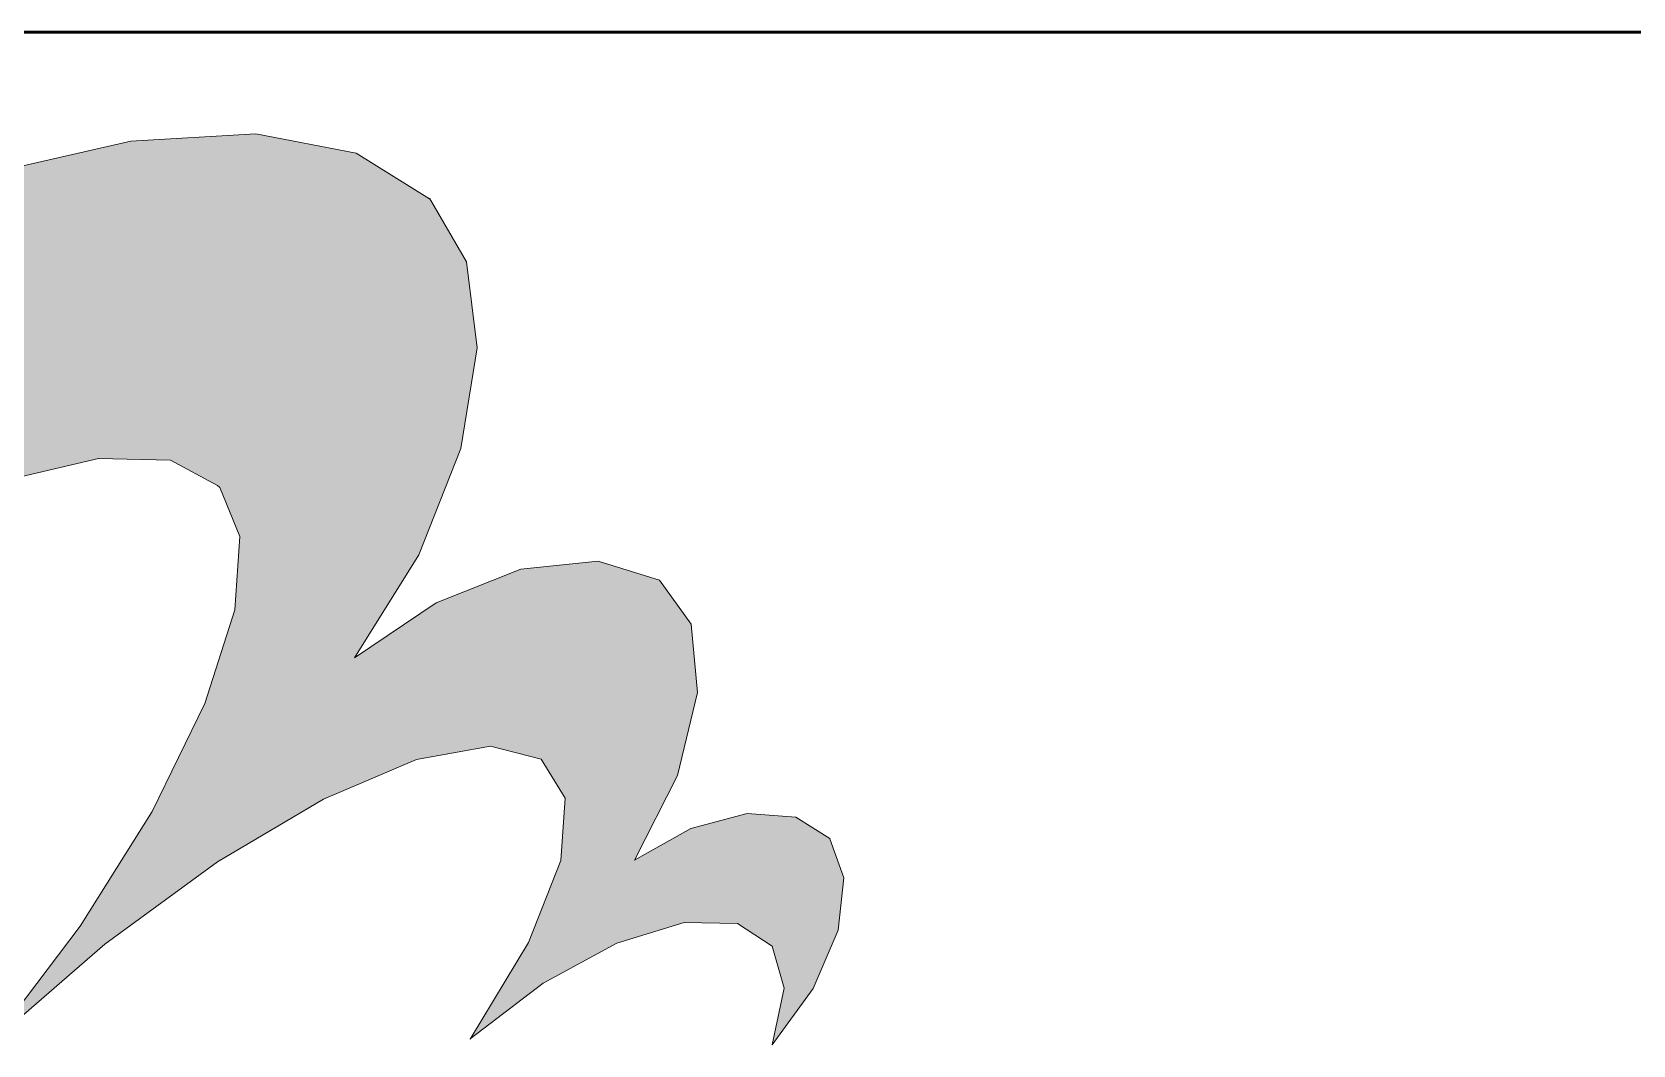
# Model space of a CAD drawing. Header units: inches. Extents: x 241.812 to 242.232, y 83.676 to 83.973.
# Drawn here: x 242.00256 to 242.02515, y 83.69681 to 83.7111 of the extents above; entities that cross this region are included whole.
import ezdxf

# ---------------------------------------------------------------- set-up
doc = ezdxf.new("R2010")
doc.units = ezdxf.units.IN
doc.header["$MEASUREMENT"] = 0
doc.layers.add('Level 63', color=7, linetype='Continuous', lineweight=0)

msp = doc.modelspace()

# ---------------------------------------------------------------- hatches: boundary and pattern name
at = {"layer": 'Level 63', "linetype": 'Continuous', "lineweight": 0, "true_color": 0xa7ebcb}
msp.add_hatch(color=111, dxfattribs=at).paths.add_polyline_path([(242.0071164894223, 83.70227061651174), (242.0080225359744, 83.70372529479287), (242.0086167667782, 83.70522745636917), (242.0088474398305, 83.70664630214972), (242.0086944695254, 83.70785828767626), (242.0081711755863, 83.70875788062287), (242.0081712742816, 83.70874698065145), (242.0071365035273, 83.70938968048331), (242.0057224201026, 83.70966297982996), (242.0039570041517, 83.70956147097989), (242.001875187555, 83.70908716246547), (241.9995181627395, 83.70824943932043), (241.9969325676146, 83.70706487738036), (241.9941695627576, 83.70555691530058), (241.9912838191116, 83.7037553907807), (241.9883324362238, 83.701695950173), (241.9853738124303, 83.6994193431562), (241.982466489341, 83.69697061643087), (241.9824, 83.6971), (241.99, 83.6971), (241.9901164894491, 83.69697061652556), (241.9923027414079, 83.6987910404318), (241.9945037294544, 83.70046386394286), (241.9966530922871, 83.7019386502806), (241.9986860251398, 83.70317093362375), (242.0005412336904, 83.70412355978297), (242.0021627821266, 83.70476780642505), (242.003501779649, 83.70508424907115), (242.0045178545624, 83.7050633467581), (242.0051803715101, 83.70470572970498), (242.0052127074854, 83.70467402517296), (242.0054961375781, 83.70398610995284), (242.0054253193576, 83.70294807505711), (242.0050048102877, 83.70162672259535), (242.0042616719763, 83.70010708740827), (242.0032437286408, 83.69848696470171), (242.0020164894084, 83.69687061649051), (242.0035937921068, 83.69823288059797), (242.0051803589953, 83.69939365810774), (242.0066766739841, 83.70028014021487), (242.0079888819585, 83.70083672306573), (242.0090346757637, 83.7010284954634), (242.009748458852, 83.7008434286436), (242.0100854597721, 83.70029313076878), (242.0100245404216, 83.69941211881601), (242.0095695219158, 83.69825565352801), (242.0087489449127, 83.69689627322919), (242.0087474929211, 83.69689798977949), (242.0097773902362, 83.69768292195893), (242.0108189384422, 83.69824960966187), (242.0117657829978, 83.69854018728954), (242.0125212397385, 83.69852498338736), (242.0130081674868, 83.69820555045578), (242.0131768450901, 83.69761450642136), (242.0130100485458, 83.69681220395587), (242.0130094751073, 83.69681271966681), (242.0135868248344, 83.69760975871007), (242.0139398960764, 83.69843175316007), (242.0140212814194, 83.69916833256876), (242.0138200531292, 83.699720595296), (242.013819915762, 83.69972290073393), (242.0133434302109, 83.70002622032074), (242.0126567524071, 83.70007538744977), (242.0118592902284, 83.69986328437247), (242.0110664894124, 83.69942061650065), (242.0116745930567, 83.70061397769489), (242.0119545038632, 83.70178202861892), (242.0118641419602, 83.70274917250411), (242.0114170917367, 83.70337001556878), (242.0114164893825, 83.70337061651603), (242.0105533391644, 83.7036340486702), (242.0094606479399, 83.70352257440595), (242.0082679133336, 83.70304940482269)])

# ---------------------------------------------------------------- linework, layer by layer
at = {"layer": 'Level 63', "color": 7, "linetype": 'Continuous', "lineweight": 53}
msp.add_line((241.8198500015259, 83.7111), (242.2238500015259, 83.7111), dxfattribs=at)
at = {"layer": 'Level 63', "color": 111, "linetype": 'Continuous', "lineweight": 0, "true_color": 0xa7ebcb}
msp.add_lwpolyline([(242.0021627821266, 83.70476780642505), (242.003501779649, 83.70508424907115), (242.0045178545624, 83.7050633467581), (242.0051803715101, 83.70470572970498), (242.0052127074854, 83.70467402517296), (242.0054961375781, 83.70398610995284), (242.0054253193576, 83.70294807505711), (242.0050048102877, 83.70162672259535), (242.0042616719763, 83.70010708740827), (242.0032437286408, 83.69848696470171), (242.0020164894084, 83.69687061649051), (242.0035937921068, 83.69823288059797), (242.0051803589953, 83.69939365810774), (242.0066766739841, 83.70028014021487), (242.0079888819585, 83.70083672306573), (242.0090346757637, 83.7010284954634), (242.009748458852, 83.7008434286436), (242.0100854597721, 83.70029313076878), (242.0100245404216, 83.69941211881601), (242.0095695219158, 83.69825565352801), (242.0087489449127, 83.69689627322919), (242.0087474929211, 83.69689798977949), (242.0097773902362, 83.69768292195893), (242.0108189384422, 83.69824960966187), (242.0117657829978, 83.69854018728954), (242.0125212397385, 83.69852498338736), (242.0130081674868, 83.69820555045578), (242.0131768450901, 83.69761450642136), (242.0130100485458, 83.69681220395587), (242.0130094751073, 83.69681271966681), (242.0135868248344, 83.69760975871007), (242.0139398960764, 83.69843175316007), (242.0140212814194, 83.69916833256876), (242.0138200531292, 83.699720595296), (242.013819915762, 83.69972290073393), (242.0133434302109, 83.70002622032074), (242.0126567524071, 83.70007538744977), (242.0118592902284, 83.69986328437247), (242.0110664894124, 83.69942061650065), (242.0116745930567, 83.70061397769489), (242.0119545038632, 83.70178202861892), (242.0118641419602, 83.70274917250411), (242.0114170917367, 83.70337001556878), (242.0114164893825, 83.70337061651603), (242.0105533391644, 83.7036340486702), (242.0094606479399, 83.70352257440595), (242.0082679133336, 83.70304940482269), (242.0071164894223, 83.70227061651174), (242.0080225359744, 83.70372529479287), (242.0086167667782, 83.70522745636917), (242.0088474398305, 83.70664630214972), (242.0086944695254, 83.70785828767626), (242.0081711755863, 83.70875788062287), (242.0081712742816, 83.70874698065145), (242.0071365035273, 83.70938968048331), (242.0057224201026, 83.70966297982996), (242.0039570041517, 83.70956147097989), (242.001875187555, 83.70908716246547)], dxfattribs=at)

doc.saveas('drawing.dxf')
